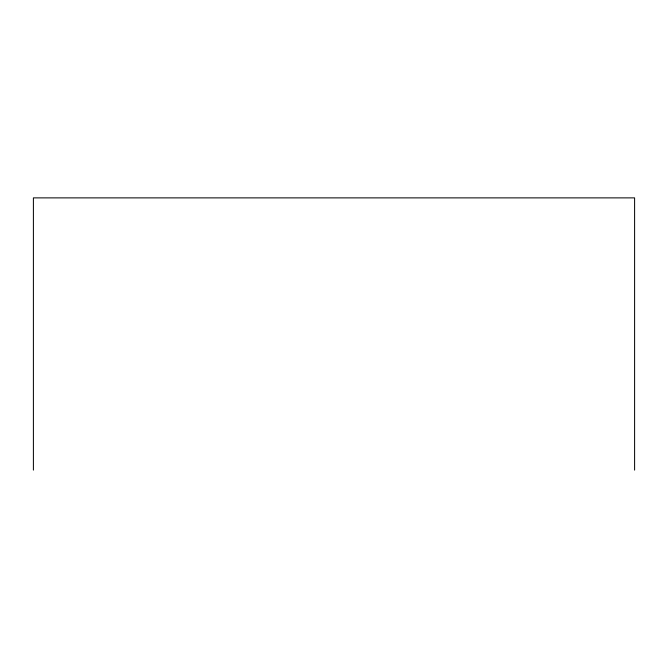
<?xml version="1.0" encoding="UTF-8"?>
<svg xmlns="http://www.w3.org/2000/svg" width="668" height="668" viewBox="0 0 668 668"><rect width="100%" height="100%" fill="white"/><g stroke="black" fill="none" stroke-linecap="round" stroke-linejoin="round"><path stroke-width="1" d="M634.6 470.122L634.6 197.878L33.4 197.878L33.4 470.122"/></g></svg>
